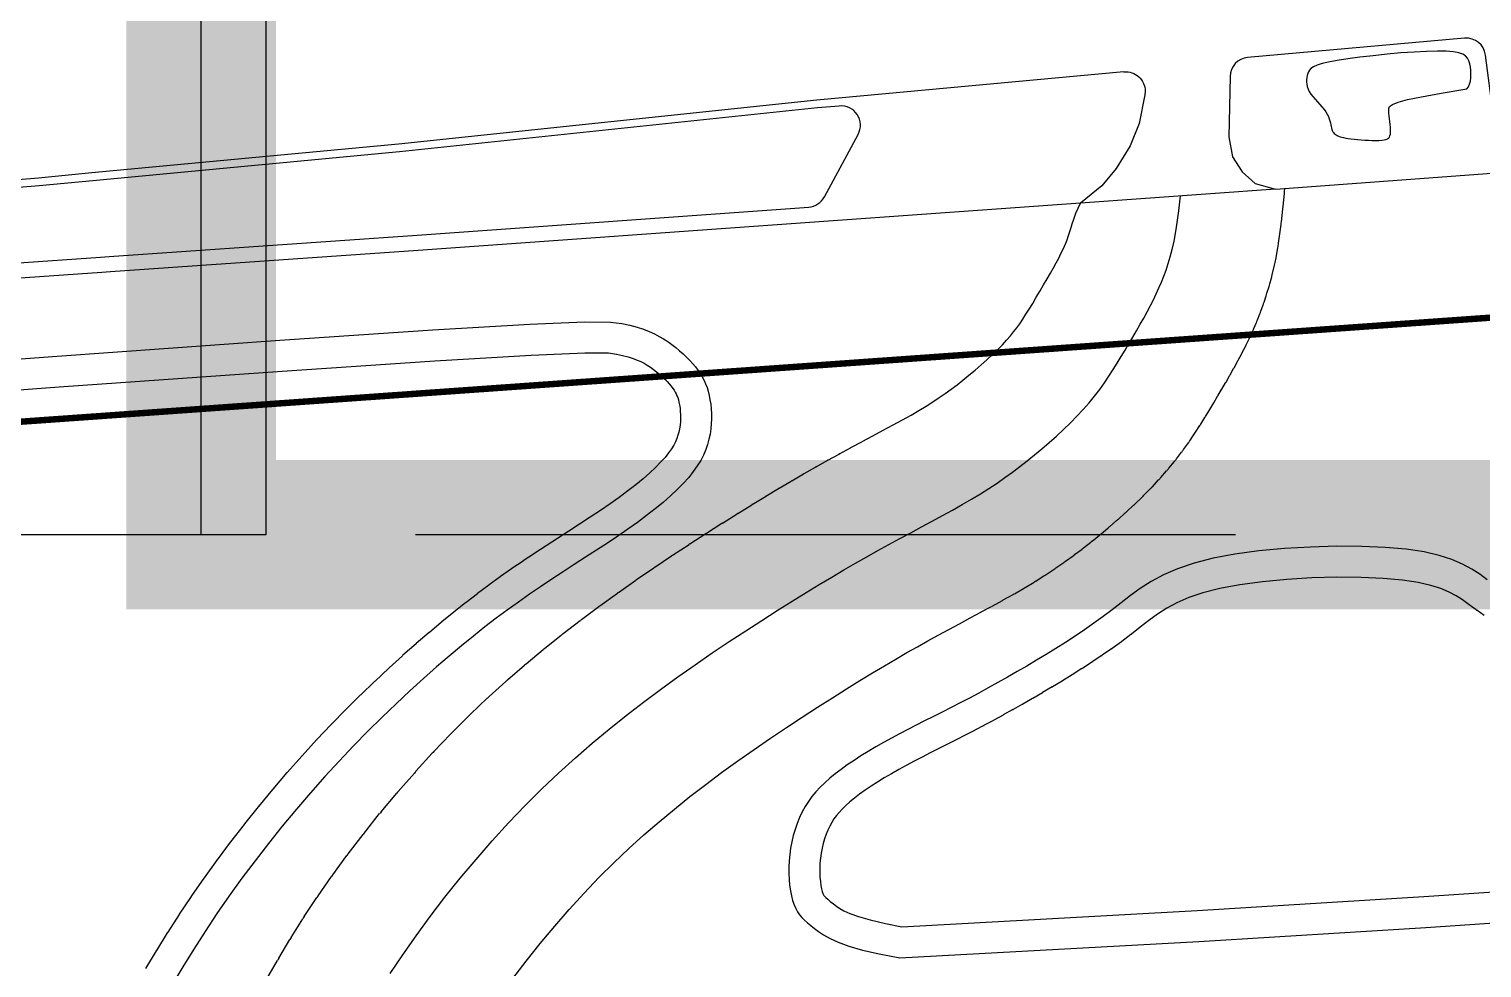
# Model space of a CAD drawing. Header units: millimetres. Extents: x -244126 to 368105, y -173968 to 259060.
# Drawn here: x -166847.4 to -166604.7, y 87503.1 to 87660 of the extents above; entities that cross this region are included whole.
import ezdxf
from ezdxf.xclip import XClip

# ---------------------------------------------------------------- set-up
doc = ezdxf.new("R2010")
doc.units = ezdxf.units.MM
doc.header["$MEASUREMENT"] = 0
doc.header["$XCLIPFRAME"] = 0
doc.linetypes.add('HIDDEN', pattern=[9.525, 6.35, -3.175])
for name, color, linetype in [('CPP-LINE1', 1, 'Continuous'), ('Top Slope', 11, 'Continuous'), ('WALL', 2, 'Continuous')]:
    doc.layers.add(name, color=color, linetype=linetype)

# ---------------------------------------------------------------- blocks, each defined once
blk = doc.blocks.new('A$C69619acb')
at = {"layer": 'Top Slope', "color": 8, "ltscale": 0.1}
for p, q in [((1999.57, 812.37), (1999.88, 812.87)), ((1999.88, 812.87), (2000.17, 813.37)), ((2000.19, 813.4), (2000.17, 813.37)), ((1998.95, 811.35), (1999.27, 811.86)), ((1999.27, 811.86), (1999.57, 812.37)), ((1998.28, 810.33), (1998.62, 810.84)), ((1998.62, 810.84), (1998.95, 811.35)), ((1997.09, 808.78), (1997.51, 809.3)), ((1997.51, 809.3), (1997.91, 809.82)), ((1997.91, 809.82), (1998.28, 810.33)), ((1996.15, 807.74), (1996.63, 808.26)), ((1996.63, 808.26), (1997.09, 808.78)), ((1995.1, 806.71), (1995.64, 807.23)), ((1995.64, 807.23), (1996.15, 807.74)), ((1994, 805.7), (1994.56, 806.2)), ((1994.56, 806.2), (1995.1, 806.71)), ((1992.87, 804.74), (1993.43, 805.22)), ((1993.43, 805.22), (1994, 805.7)), ((1991.16, 803.41), (1991.73, 803.84)), ((1991.73, 803.84), (1992.3, 804.29)), ((1992.3, 804.29), (1992.87, 804.74)), ((1989.33, 802.14), (1989.96, 802.56)), ((1989.96, 802.56), (1990.57, 802.98)), ((1990.57, 802.98), (1991.16, 803.41)), ((1987.99, 801.31), (1988.68, 801.73)), ((1988.68, 801.73), (1989.33, 802.14)), ((1985.74, 800.04), (1986.52, 800.47)), ((1986.52, 800.47), (1987.27, 800.89)), ((1987.27, 800.89), (1987.99, 801.31)), ((1983.27, 798.71), (1984.11, 799.16)), ((1984.11, 799.16), (1984.93, 799.6)), ((1984.93, 799.6), (1985.74, 800.04)), ((1981.57, 797.8), (1982.43, 798.26)), ((1982.43, 798.26), (1983.27, 798.71)), ((1979.86, 796.85), (1980.72, 797.33)), ((1980.72, 797.33), (1981.57, 797.8)), ((1977.15, 795.27), (1978.08, 795.83)), ((1978.08, 795.83), (1978.99, 796.35)), ((1978.99, 796.35), (1979.86, 796.85)), ((1975.16, 794.07), (1976.18, 794.69)), ((1976.18, 794.69), (1977.15, 795.27)), ((1974.08, 793.4), (1975.16, 794.07)), ((1971.74, 791.92), (1972.93, 792.68)), ((1972.93, 792.68), (1974.08, 793.4)), ((1970.49, 791.12), (1971.74, 791.92)), ((1967.9, 789.4), (1969.21, 790.28)), ((1969.21, 790.28), (1970.49, 791.12)), ((1966.57, 788.48), (1967.9, 789.4)), ((1965.23, 787.54), (1966.57, 788.48)), ((1963.89, 786.57), (1965.23, 787.54)), ((1962.56, 785.58), (1963.89, 786.57)), ((1959.91, 783.5), (1961.23, 784.55)), ((1961.23, 784.55), (1962.56, 785.58)), ((1958.6, 782.41), (1959.91, 783.5)), ((1957.29, 781.27), (1958.6, 782.41)), ((1955.99, 780.09), (1957.29, 781.27)), ((1954.69, 778.86), (1955.99, 780.09)), ((1953.4, 777.57), (1954.69, 778.86)), ((1952.12, 776.23), (1953.4, 777.57)), ((1950.85, 774.83), (1952.12, 776.23)), ((1949.6, 773.4), (1950.85, 774.83)), ((1948.38, 771.94), (1949.6, 773.4)), ((1947.19, 770.46), (1948.38, 771.94)), ((1946.05, 768.97), (1947.19, 770.46)), ((1944.96, 767.48), (1946.05, 768.97)), ((1943.92, 766), (1944.96, 767.48)), ((1942.95, 764.54), (1943.92, 766))]:
    blk.add_line(p, q, dxfattribs=at)
at = {"layer": 'WALL', "color": 1}
for p, q in [((2009.57, 813.9), (2009.64, 814.07)), ((1989.6, 812.52), (1989.75, 812.66)), ((2008.96, 812.67), (2009.2, 813.14)), ((2009.27, 813.28), (2009.49, 813.73)), ((1988.26, 811.32), (1988.72, 811.72)), ((1988.72, 811.72), (1989.17, 812.12)), ((1989.17, 812.12), (1989.6, 812.52)), ((2008.33, 811.5), (2008.6, 811.98)), ((2008.65, 812.08), (2008.9, 812.55)), ((1964.02, 810.8), (1963.98, 810.83)), ((1964.02, 810.8), (1964.22, 810.61)), ((1964.22, 810.61), (1964.4, 810.42)), ((1964.4, 810.42), (1964.57, 810.24)), ((1966.96, 811.05), (1967.12, 810.79)), ((1967.12, 810.79), (1967.26, 810.52)), ((1967.26, 810.52), (1967.38, 810.25)), ((1986.86, 810.18), (1987.32, 810.54)), ((1987.32, 810.54), (1987.78, 810.92)), ((1987.78, 810.92), (1988.26, 811.32)), ((2007.7, 810.38), (2007.98, 810.88)), ((2008.01, 810.94), (2008.29, 811.43)), ((1964.57, 810.24), (1964.72, 810.06)), ((1964.72, 810.06), (1964.84, 809.9)), ((1964.84, 809.9), (1964.94, 809.75)), ((1964.94, 809.75), (1965.03, 809.61)), ((1965.03, 809.61), (1965.1, 809.47)), ((1965.1, 809.47), (1965.16, 809.33)), ((1965.16, 809.33), (1965.22, 809.18)), ((1967.38, 810.25), (1967.49, 809.96)), ((1967.49, 809.96), (1967.58, 809.67)), ((1967.58, 809.67), (1967.66, 809.35)), ((1967.66, 809.35), (1967.72, 809.02)), ((1985.47, 809.18), (1985.94, 809.51)), ((1985.94, 809.51), (1986.4, 809.84)), ((1986.4, 809.84), (1986.86, 810.18)), ((2006.76, 808.79), (2007.05, 809.29)), ((2007.07, 809.31), (2007.36, 809.81)), ((2007.38, 809.84), (2007.67, 810.34)), ((1965.22, 809.18), (1965.27, 809.02)), ((1965.27, 809.02), (1965.32, 808.82)), ((1965.32, 808.82), (1965.36, 808.61)), ((1965.36, 808.61), (1965.4, 808.37)), ((1965.4, 808.37), (1965.42, 808.12)), ((1967.72, 809.02), (1967.78, 808.67)), ((1967.78, 808.67), (1967.81, 808.31)), ((1967.81, 808.31), (1967.83, 807.93)), ((1983.3, 807.83), (1983.9, 808.19)), ((1983.9, 808.19), (1984.46, 808.53)), ((1984.46, 808.53), (1984.98, 808.86)), ((1984.98, 808.86), (1985.47, 809.18)), ((2006.11, 807.72), (2006.42, 808.22)), ((2006.45, 808.27), (2006.75, 808.77)), ((1965.4, 807.05), (1965.36, 806.77)), ((1965.43, 807.32), (1965.4, 807.05)), ((1965.42, 808.12), (1965.44, 807.86)), ((1965.44, 807.59), (1965.43, 807.32)), ((1965.44, 807.86), (1965.44, 807.59)), ((1967.82, 807.16), (1967.78, 806.76)), ((1967.84, 807.55), (1967.82, 807.16)), ((1967.83, 807.93), (1967.84, 807.55)), ((1981.14, 806.65), (1981.91, 807.06)), ((1981.91, 807.06), (1982.63, 807.46)), ((1982.63, 807.46), (1983.3, 807.83)), ((2005.75, 807.13), (2006.06, 807.63)), ((1965.15, 806.01), (1965.04, 805.76)), ((1965.24, 806.26), (1965.15, 806.01)), ((1965.31, 806.51), (1965.24, 806.26)), ((1965.36, 806.77), (1965.31, 806.51)), ((1967.64, 805.96), (1967.53, 805.56)), ((1967.73, 806.36), (1967.64, 805.96)), ((1967.78, 806.76), (1967.73, 806.36)), ((1979.5, 805.77), (1980.33, 806.22)), ((1980.33, 806.22), (1981.14, 806.65)), ((2004.9, 805.84), (2005.24, 806.35)), ((2005.34, 806.5), (2005.67, 807.01)), ((1964.51, 804.89), (1964.24, 804.55)), ((1964.73, 805.2), (1964.51, 804.89)), ((1964.91, 805.49), (1964.73, 805.2)), ((1965.04, 805.76), (1964.91, 805.49)), ((1967.39, 805.15), (1967.22, 804.73)), ((1967.53, 805.56), (1967.39, 805.15)), ((1976.86, 804.34), (1977.72, 804.81)), ((1977.76, 804.83), (1978.61, 805.29)), ((1978.64, 805.31), (1979.49, 805.76)), ((2003.87, 804.44), (2004.26, 804.96)), ((2004.41, 805.15), (2004.78, 805.67)), ((1963.51, 803.77), (1963.05, 803.34)), ((1963.9, 804.17), (1963.51, 803.77)), ((1964.24, 804.55), (1963.9, 804.17)), ((1966.74, 803.89), (1966.43, 803.45)), ((1967, 804.31), (1966.74, 803.89)), ((1967.22, 804.73), (1967, 804.31)), ((1975.02, 803.3), (1975.9, 803.8)), ((1975.95, 803.83), (1976.81, 804.31)), ((2003.28, 803.72), (2003.7, 804.23)), ((1962.54, 802.89), (1961.97, 802.43)), ((1963.05, 803.34), (1962.54, 802.89)), ((1965.65, 802.53), (1965.18, 802.05)), ((1966.07, 802.99), (1965.65, 802.53)), ((1966.43, 803.45), (1966.07, 802.99)), ((1973.08, 802.16), (1974.01, 802.71)), ((1974.07, 802.74), (1974.97, 803.27)), ((2001.99, 802.28), (2002.48, 802.8)), ((2002.64, 802.98), (2003.1, 803.51)), ((1960.69, 801.45), (1959.98, 800.95)), ((1961.35, 801.95), (1960.69, 801.45)), ((1961.97, 802.43), (1961.35, 801.95)), ((1964.66, 801.56), (1964.09, 801.06)), ((1965.18, 802.05), (1964.66, 801.56)), ((1970.99, 800.9), (1972.01, 801.52)), ((1972.06, 801.55), (1973.03, 802.13)), ((2000.67, 800.96), (2001.2, 801.47)), ((2001.33, 801.61), (2001.84, 802.13)), ((1959.23, 800.43), (1958.44, 799.91)), ((1959.98, 800.95), (1959.23, 800.43)), ((1963.47, 800.55), (1962.81, 800.04)), ((1964.09, 801.06), (1963.47, 800.55)), ((1969.87, 800.2), (1970.95, 800.87)), ((2000, 800.34), (2000.54, 800.84)), ((1957.62, 799.37), (1956.78, 798.82)), ((1958.44, 799.91), (1957.62, 799.37)), ((1962.1, 799.51), (1961.36, 798.98)), ((1962.81, 800.04), (1962.1, 799.51)), ((1967.45, 798.67), (1968.64, 799.44)), ((1968.69, 799.46), (1969.83, 800.18)), ((1998.66, 799.16), (1999.22, 799.65)), ((1999.33, 799.74), (1999.88, 800.24)), ((1955.91, 798.26), (1955.03, 797.7)), ((1956.78, 798.82), (1955.91, 798.26)), ((1960.58, 798.45), (1959.77, 797.9)), ((1961.36, 798.98), (1960.58, 798.45)), ((1966.15, 797.84), (1967.4, 798.64)), ((1997.33, 798.07), (1997.9, 798.53)), ((1997.99, 798.6), (1998.56, 799.08)), ((1954.13, 797.11), (1953.26, 796.53)), ((1955.02, 797.69), (1954.15, 797.12)), ((1958.93, 797.36), (1958.08, 796.81)), ((1959.77, 797.9), (1958.93, 797.36)), ((1963.44, 796.04), (1964.75, 796.92)), ((1964.82, 796.96), (1966.1, 797.8)), ((1995.26, 796.5), (1995.85, 796.93)), ((1995.97, 797.02), (1996.55, 797.45)), ((1996.66, 797.54), (1997.23, 797.99)), ((2008.38, 797.05), (2006.69, 796.73)), ((2010.24, 797.3), (2008.38, 797.05)), ((2012.22, 797.48), (2010.24, 797.3)), ((2014.25, 797.6), (2012.22, 797.48)), ((2016.27, 797.66), (2014.25, 797.6)), ((2018.21, 797.65), (2016.27, 797.66)), ((2020.03, 797.57), (2018.21, 797.65)), ((2021.66, 797.43), (2020.03, 797.57)), ((2023.04, 797.22), (2021.66, 797.43)), ((2024.21, 796.95), (2023.04, 797.22)), ((2025.19, 796.63), (2024.21, 796.95)), ((1952.35, 795.91), (1951.5, 795.31)), ((1953.24, 796.51), (1952.38, 795.93)), ((1957.21, 796.25), (1956.34, 795.68)), ((1958.08, 796.81), (1957.21, 796.25)), ((1962.04, 795.08), (1963.37, 795.99)), ((1993.76, 795.48), (1994.38, 795.89)), ((1994.52, 795.99), (1995.13, 796.41)), ((2003.95, 795.92), (2002.85, 795.44)), ((2005.22, 796.35), (2003.95, 795.92)), ((2006.69, 796.73), (2005.22, 796.35)), ((2026.02, 796.28), (2025.19, 796.63)), ((2026.74, 795.89), (2026.02, 796.28)), ((2027.36, 795.49), (2026.74, 795.89)), ((1950.59, 794.65), (1949.72, 794)), ((1951.47, 795.29), (1950.62, 794.67)), ((1955.46, 795.11), (1954.59, 794.53)), ((1956.34, 795.68), (1955.46, 795.11)), ((1960.63, 794.08), (1961.97, 795.03)), ((1992.14, 794.47), (1992.83, 794.89)), ((1992.97, 794.97), (1993.62, 795.39)), ((2001.9, 794.93), (2001.06, 794.39)), ((2002.85, 795.44), (2001.9, 794.93)), ((2008.76, 794.68), (2007.21, 794.39)), ((2010.52, 794.91), (2008.76, 794.68)), ((2012.4, 795.09), (2010.52, 794.91)), ((2014.35, 795.21), (2012.4, 795.09)), ((2016.29, 795.26), (2014.35, 795.21)), ((2018.16, 795.25), (2016.29, 795.26)), ((2019.87, 795.17), (2018.16, 795.25)), ((2021.37, 795.04), (2019.87, 795.17)), ((2022.59, 794.86), (2021.37, 795.04)), ((2023.57, 794.63), (2022.59, 794.86)), ((2027.94, 795.07), (2027.36, 795.49)), ((1949.7, 793.98), (1948.82, 793.31)), ((1953.73, 793.94), (1952.88, 793.34)), ((1954.59, 794.53), (1953.73, 793.94)), ((1959.2, 793.05), (1960.55, 794.02)), ((1990.44, 793.5), (1991.2, 793.92)), ((1991.3, 793.98), (1992.02, 794.4)), ((2000.29, 793.84), (1999.58, 793.29)), ((2001.06, 794.39), (2000.29, 793.84)), ((2004.82, 793.68), (2003.9, 793.28)), ((2005.91, 794.05), (2004.82, 793.68)), ((2007.21, 794.39), (2005.91, 794.05)), ((2024.35, 794.38), (2023.57, 794.63)), ((2024.98, 794.11), (2024.35, 794.38)), ((2025.52, 793.82), (2024.98, 794.11)), ((2026.02, 793.5), (2025.52, 793.82)), ((1947.87, 792.56), (1946.95, 791.81)), ((1948.79, 793.29), (1947.9, 792.58)), ((1952.02, 792.72), (1951.16, 792.08)), ((1952.88, 793.34), (1952.02, 792.72)), ((1957.78, 791.99), (1959.11, 792.99)), ((1987.89, 792.11), (1988.71, 792.55)), ((1988.74, 792.57), (1989.54, 793)), ((1989.59, 793.03), (1990.37, 793.46)), ((1998.88, 792.74), (1998.18, 792.21)), ((1999.58, 793.29), (1998.88, 792.74)), ((2002.4, 792.4), (2001.73, 791.92)), ((2003.11, 792.86), (2002.4, 792.4)), ((2003.9, 793.28), (2003.11, 792.86)), ((2026.53, 793.13), (2026.02, 793.5)), ((2027.08, 792.73), (2026.53, 793.13)), ((2027.69, 792.29), (2027.12, 792.7)), ((1946.93, 791.79), (1945.98, 790.99)), ((1950.28, 791.41), (1949.39, 790.7)), ((1951.16, 792.08), (1950.28, 791.41)), ((1956.35, 790.89), (1957.67, 791.91)), ((1986.22, 791.22), (1987.05, 791.66)), ((1987.05, 791.66), (1987.88, 792.11)), ((1997.46, 791.69), (1996.74, 791.18)), ((1998.18, 792.21), (1997.46, 791.69)), ((2001.06, 791.4), (2000.37, 790.85)), ((2001.73, 791.92), (2001.06, 791.4)), ((1945.96, 790.97), (1944.97, 790.12)), ((1949.39, 790.7), (1948.47, 789.95)), ((1954.91, 789.75), (1956.23, 790.8)), ((1983.8, 789.88), (1984.61, 790.34)), ((1984.61, 790.34), (1985.41, 790.78)), ((1985.41, 790.78), (1986.22, 791.22)), ((1995.26, 790.21), (1994.51, 789.74)), ((1996, 790.69), (1995.26, 790.21)), ((1996.74, 791.18), (1996, 790.69)), ((1999.59, 790.26), (1998.87, 789.74)), ((2000.33, 790.83), (1999.63, 790.29)), ((1943.91, 789.18), (1942.86, 788.24)), ((1944.95, 790.1), (1943.93, 789.21)), ((1947.52, 789.15), (1946.54, 788.31)), ((1948.47, 789.95), (1947.52, 789.15)), ((1953.48, 788.56), (1954.79, 789.65)), ((1982.13, 788.92), (1982.98, 789.42)), ((1982.98, 789.42), (1983.8, 789.88)), ((1993.77, 789.28), (1993.01, 788.83)), ((1994.51, 789.74), (1993.77, 789.28)), ((1998.07, 789.19), (1997.34, 788.7)), ((1998.83, 789.72), (1998.11, 789.21)), ((1942.84, 788.21), (1941.77, 787.22)), ((1946.54, 788.31), (1945.52, 787.41)), ((1952.04, 787.31), (1953.35, 788.45)), ((1980.32, 787.85), (1981.25, 788.4)), ((1981.25, 788.4), (1982.13, 788.92)), ((1991.51, 787.95), (1990.76, 787.52)), ((1992.26, 788.38), (1991.51, 787.95)), ((1993.01, 788.83), (1992.26, 788.38)), ((1996.54, 788.18), (1995.79, 787.71)), ((1997.31, 788.68), (1996.57, 788.2)), ((1941.74, 787.19), (1940.66, 786.15)), ((1945.52, 787.41), (1944.47, 786.46)), ((1950.61, 786.01), (1951.91, 787.19)), ((1978.3, 786.61), (1979.34, 787.25)), ((1979.34, 787.25), (1980.32, 787.85)), ((1990.02, 787.1), (1989.28, 786.69)), ((1990.76, 787.52), (1990.02, 787.1)), ((1994.24, 786.76), (1993.49, 786.32)), ((1995, 787.22), (1994.25, 786.77)), ((1995.77, 787.69), (1995.02, 787.23)), ((1940.63, 786.13), (1939.53, 785.04)), ((1944.47, 786.46), (1943.41, 785.46)), ((1949.18, 784.66), (1950.47, 785.89)), ((1976.05, 785.19), (1977.2, 785.92)), ((1977.2, 785.92), (1978.3, 786.61)), ((1987.82, 785.9), (1987.11, 785.53)), ((1988.55, 786.29), (1987.82, 785.9)), ((1989.28, 786.69), (1988.55, 786.29)), ((1992.71, 785.86), (1991.96, 785.43)), ((1993.47, 786.31), (1992.72, 785.87)), ((1939.51, 785.01), (1938.4, 783.88)), ((1943.41, 785.46), (1942.32, 784.42)), ((1947.75, 783.23), (1949.04, 784.52)), ((1974.86, 784.42), (1976.05, 785.19)), ((1985.71, 784.81), (1985.03, 784.46)), ((1986.4, 785.16), (1985.71, 784.81)), ((1987.11, 785.53), (1986.4, 785.16)), ((1990.43, 784.58), (1989.7, 784.18)), ((1991.18, 785), (1990.44, 784.59)), ((1991.94, 785.43), (1991.2, 785.01)), ((1938.37, 783.85), (1937.26, 782.68)), ((1942.32, 784.42), (1941.22, 783.33)), ((1972.4, 782.78), (1973.64, 783.61)), ((1973.64, 783.61), (1974.86, 784.42)), ((1983.04, 783.46), (1982.41, 783.12)), ((1983.69, 783.79), (1983.04, 783.46)), ((1984.35, 784.13), (1983.69, 783.79)), ((1985.03, 784.46), (1984.35, 784.13)), ((1988.21, 783.39), (1987.5, 783.03)), ((1988.94, 783.78), (1988.23, 783.4)), ((1989.68, 784.17), (1988.96, 783.79)), ((1937.23, 782.65), (1936.12, 781.43)), ((1941.22, 783.33), (1940.11, 782.2)), ((1946.33, 781.75), (1947.62, 783.1)), ((1971.14, 781.91), (1972.4, 782.78)), ((1981.16, 782.45), (1980.56, 782.11)), ((1981.78, 782.79), (1981.16, 782.45)), ((1982.41, 783.12), (1981.78, 782.79)), ((1986.11, 782.32), (1985.44, 781.98)), ((1986.79, 782.67), (1986.11, 782.32)), ((1987.49, 783.02), (1986.8, 782.67)), ((1936.09, 781.4), (1934.98, 780.15)), ((1940.11, 782.2), (1939, 781.02)), ((1944.94, 780.22), (1946.21, 781.62)), ((1969.88, 781.03), (1971.14, 781.91)), ((1979.42, 781.41), (1978.88, 781.06)), ((1979.98, 781.76), (1979.42, 781.41)), ((1980.56, 782.11), (1979.98, 781.76)), ((1984.15, 781.33), (1983.53, 781)), ((1984.78, 781.65), (1984.15, 781.33)), ((1985.44, 781.98), (1984.78, 781.65)), ((1934.95, 780.12), (1933.86, 778.84)), ((1939, 781.02), (1937.89, 779.81)), ((1943.57, 778.66), (1944.82, 780.09)), ((1967.39, 779.2), (1968.62, 780.12)), ((1968.62, 780.12), (1969.88, 781.03)), ((1977.42, 780.02), (1977, 779.68)), ((1977.88, 780.37), (1977.42, 780.02)), ((1978.36, 780.72), (1977.88, 780.37)), ((1978.88, 781.06), (1978.36, 780.72)), ((1981.77, 780.03), (1981.22, 779.71)), ((1982.34, 780.36), (1981.77, 780.03)), ((1982.93, 780.68), (1982.34, 780.36)), ((1983.53, 781), (1982.93, 780.68)), ((1937.89, 779.81), (1936.78, 778.56)), ((1966.17, 778.26), (1967.39, 779.2)), ((1976.25, 778.98), (1975.92, 778.62)), ((1976.61, 779.33), (1976.25, 778.98)), ((1977, 779.68), (1976.61, 779.33)), ((1980.2, 779.06), (1979.74, 778.75)), ((1980.7, 779.38), (1980.2, 779.06)), ((1981.22, 779.71), (1980.7, 779.38)), ((1933.83, 778.81), (1932.75, 777.5)), ((1936.78, 778.56), (1935.68, 777.28)), ((1942.24, 777.07), (1943.46, 778.53)), ((1964.97, 777.3), (1966.17, 778.26)), ((1975.34, 777.88), (1975.09, 777.49)), ((1975.62, 778.26), (1975.34, 777.88)), ((1975.92, 778.62), (1975.62, 778.26)), ((1978.55, 777.85), (1978.24, 777.57)), ((1978.91, 778.14), (1978.55, 777.85)), ((1979.3, 778.44), (1978.91, 778.14)), ((1979.74, 778.75), (1979.3, 778.44)), ((1932.72, 777.47), (1931.65, 776.14)), ((1935.68, 777.28), (1934.59, 775.97)), ((1940.95, 775.46), (1942.13, 776.94)), ((1963.78, 776.31), (1964.97, 777.3)), ((1974.66, 776.64), (1974.47, 776.19)), ((1974.86, 777.07), (1974.66, 776.64)), ((1975.09, 777.49), (1974.86, 777.07)), ((1977.51, 776.79), (1977.32, 776.53)), ((1977.73, 777.04), (1977.51, 776.79)), ((1977.97, 777.3), (1977.73, 777.04)), ((1978.24, 777.57), (1977.97, 777.3)), ((1931.63, 776.11), (1930.58, 774.76)), ((1934.59, 775.97), (1933.53, 774.64)), ((1962.6, 775.29), (1963.78, 776.31)), ((1974.31, 775.72), (1974.17, 775.24)), ((1974.47, 776.19), (1974.31, 775.72)), ((1976.85, 775.67), (1976.72, 775.34)), ((1977, 775.98), (1976.85, 775.67)), ((1977.15, 776.26), (1977, 775.98)), ((1977.32, 776.53), (1977.15, 776.26)), ((1930.56, 774.73), (1929.54, 773.37)), ((1933.53, 774.64), (1932.48, 773.29)), ((1939.7, 773.83), (1940.84, 775.32)), ((1961.43, 774.23), (1962.6, 775.29)), ((1974.06, 774.75), (1973.97, 774.26)), ((1974.17, 775.24), (1974.06, 774.75)), ((1976.5, 774.63), (1976.41, 774.26)), ((1976.6, 775), (1976.5, 774.63)), ((1976.72, 775.34), (1976.6, 775)), ((1929.52, 773.34), (1928.53, 771.97)), ((1932.48, 773.29), (1931.46, 771.93)), ((1938.51, 772.21), (1939.6, 773.7)), ((1960.28, 773.13), (1961.43, 774.23)), ((1973.85, 773.28), (1973.83, 772.79)), ((1973.9, 773.77), (1973.85, 773.28)), ((1973.97, 774.26), (1973.9, 773.77)), ((1976.28, 773.49), (1976.24, 773.11)), ((1976.33, 773.87), (1976.28, 773.49)), ((1976.41, 774.26), (1976.33, 773.87)), ((1959.12, 771.98), (1960.28, 773.13)), ((1973.83, 772.79), (1973.83, 772.31)), ((1973.83, 772.31), (1973.85, 771.84)), ((1976.24, 773.11), (1976.23, 772.73)), ((1976.23, 772.73), (1976.23, 772.36)), ((1976.23, 772.36), (1976.24, 772.01)), ((1928.5, 771.93), (1927.55, 770.56)), ((1931.46, 771.93), (1930.48, 770.56)), ((1937.37, 770.58), (1938.4, 772.06)), ((1957.97, 770.77), (1959.12, 771.98)), ((1973.85, 771.84), (1973.89, 771.4)), ((1973.89, 771.4), (1973.95, 770.97)), ((1976.24, 772.01), (1976.27, 771.68)), ((1976.27, 771.68), (1976.32, 771.38)), ((1976.32, 771.38), (1976.37, 771.11)), ((1976.37, 771.11), (1976.42, 770.9)), ((2023.03, 770.51), (2035.84, 771.4)), ((1927.53, 770.53), (1926.61, 769.16)), ((1930.48, 770.56), (1929.52, 769.19)), ((1936.29, 768.97), (1937.26, 770.43)), ((1956.82, 769.51), (1957.97, 770.77)), ((1973.95, 770.97), (1974.03, 770.58)), ((1974.03, 770.58), (1974.12, 770.21)), ((1974.12, 770.21), (1974.23, 769.88)), ((1974.23, 769.88), (1974.36, 769.59)), ((1976.42, 770.9), (1976.47, 770.75)), ((1976.47, 770.75), (1976.51, 770.66)), ((1976.51, 770.66), (1976.54, 770.61)), ((1976.54, 770.61), (1976.57, 770.57)), ((1976.57, 770.57), (1976.61, 770.51)), ((1976.61, 770.51), (1976.7, 770.43)), ((1976.7, 770.43), (1976.84, 770.31)), ((1976.84, 770.31), (1977.04, 770.14)), ((1977.04, 770.14), (1977.28, 769.95)), ((1977.28, 769.95), (1977.53, 769.76)), ((2005.45, 769.44), (2023.03, 770.51)), ((1926.59, 769.12), (1925.71, 767.75)), ((1929.52, 769.19), (1928.61, 767.82)), ((1935.27, 767.35), (1936.18, 768.8)), ((1955.69, 768.21), (1956.82, 769.51)), ((1974.36, 769.59), (1974.5, 769.34)), ((1974.5, 769.34), (1974.66, 769.11)), ((1974.66, 769.11), (1974.84, 768.89)), ((1974.84, 768.89), (1975.05, 768.69)), ((1977.53, 769.76), (1977.78, 769.59)), ((1977.78, 769.59), (1978.1, 769.41)), ((1978.1, 769.41), (1978.56, 769.2)), ((1978.56, 769.2), (1979.23, 768.96)), ((1979.23, 768.96), (1980.14, 768.7)), ((1982.59, 768.18), (2005.45, 769.44)), ((2023.19, 768.11), (2036.03, 769.01)), ((1925.68, 767.71), (1924.84, 766.34)), ((1928.61, 767.82), (1927.73, 766.45)), ((1954.57, 766.87), (1955.69, 768.21)), ((1975.05, 768.69), (1975.28, 768.48)), ((1975.28, 768.48), (1975.53, 768.27)), ((1975.53, 768.27), (1975.81, 768.05)), ((1975.81, 768.05), (1976.14, 767.8)), ((1976.14, 767.8), (1976.52, 767.54)), ((1980.14, 768.7), (1981.33, 768.42)), ((1981.33, 768.42), (1982.59, 768.18)), ((2005.58, 767.04), (2023.19, 768.11)), ((1934.31, 765.74), (1935.16, 767.18)), ((1953.49, 765.52), (1954.57, 766.87)), ((1976.52, 767.54), (1977.02, 767.26)), ((1977.02, 767.26), (1977.66, 766.97)), ((1977.66, 766.97), (1978.49, 766.68)), ((1978.49, 766.68), (1979.53, 766.37)), ((1982.43, 765.77), (2005.58, 767.04)), ((1924.81, 766.3), (1924, 764.93)), ((1927.73, 766.45), (1926.88, 765.08)), ((1933.4, 764.13), (1934.21, 765.56)), ((1952.45, 764.17), (1953.49, 765.52)), ((1979.53, 766.37), (1980.83, 766.07)), ((1980.83, 766.07), (1982.43, 765.77)), ((1926.88, 765.08), (1926.06, 763.71))]:
    blk.add_line(p, q, dxfattribs=at)
for centre, radius, start, end in [((2002.29, 817.23), 8, 334.114, 335.4585), ((2001.84, 816.31), 8, 332.0132, 332.9665), ((2002.07, 816.77), 8, 332.9665, 334.114), ((2001.58, 815.83), 8, 331.2295, 332.0132), ((2001.04, 814.87), 8, 330.098, 330.5961), ((2001.32, 815.35), 8, 330.5961, 331.2295), ((2000.17, 813.37), 8, 329.3151, 329.4645), ((2000.47, 813.87), 8, 329.4645, 329.7236), ((2000.76, 814.37), 8, 329.7236, 330.098), ((1999.57, 812.37), 8, 328.8234, 329.1986), ((1999.88, 812.87), 8, 329.1986, 329.3151), ((1998.95, 811.35), 8, 327.1271, 328.1269), ((1999.27, 811.86), 8, 328.1269, 328.8234), ((1998.62, 810.84), 8, 325.8489, 327.1271), ((1981.57, 797.8), 8, 118.455, 118.8333), ((1982.43, 798.26), 8, 118.2078, 118.455), ((1983.27, 798.71), 8, 118.1119, 118.2078), ((1997.91, 809.82), 8, 322.5866, 324.3234), ((1998.28, 810.33), 8, 324.3234, 325.8489), ((1979.86, 796.85), 8, 119.2594, 119.701), ((1980.72, 797.33), 8, 118.8333, 119.2594), ((1997.09, 808.78), 8, 318.7069, 320.6782), ((1997.51, 809.3), 8, 320.6782, 322.5866), ((1978.08, 795.83), 8, 120.1447, 120.5786), ((1978.99, 796.35), 8, 119.701, 120.1447), ((1996.63, 808.26), 8, 316.9422, 318.7069), ((1976.18, 794.69), 8, 120.9925, 121.3791), ((1977.15, 795.27), 8, 120.5786, 120.9925), ((1995.64, 807.23), 8, 314.0464, 315.4029), ((1996.15, 807.74), 8, 315.4029, 316.9422), ((1975.16, 794.07), 8, 121.3791, 121.7335), ((1994.56, 806.2), 8, 311.7543, 312.8391), ((1995.1, 806.71), 8, 312.8391, 314.0464), ((1972.93, 792.68), 8, 122.0678, 122.4397), ((1974.08, 793.4), 8, 121.7335, 122.0678), ((1993.43, 805.22), 8, 309.868, 310.77), ((1994, 805.7), 8, 310.77, 311.7543), ((1957.21, 796.25), 2.4, 122.7888, 122.8881), ((1971.74, 791.92), 8, 122.4397, 122.8634), ((1992.3, 804.29), 8, 308.0548, 309.0031), ((1992.87, 804.74), 8, 309.0031, 309.868), ((1955.46, 795.11), 2.4, 123.1793, 123.6642), ((1956.34, 795.68), 2.4, 122.8881, 123.1793), ((1969.21, 790.28), 8, 123.3403, 123.8734), ((1970.49, 791.12), 8, 122.8634, 123.3403), ((1991.16, 803.41), 8, 305.8954, 307.011), ((1991.73, 803.84), 8, 307.011, 308.0548), ((1953.73, 793.94), 2.4, 124.3276, 125.0811), ((1954.59, 794.53), 2.4, 123.6642, 124.3276), ((1967.9, 789.4), 8, 123.8734, 124.4674), ((1989.96, 802.56), 8, 303.558, 304.735), ((1990.57, 802.98), 8, 304.735, 305.8954), ((1952.02, 792.72), 2.4, 125.8857, 126.7212), ((1952.88, 793.34), 2.4, 125.0811, 125.8857), ((1966.57, 788.48), 8, 124.4674, 125.1282), ((1988.68, 801.73), 8, 301.2592, 302.3914), ((1989.33, 802.14), 8, 302.3914, 303.558), ((1951.16, 792.08), 2.4, 126.7212, 127.5668), ((1965.23, 787.54), 8, 125.1282, 125.8639), ((1987.27, 800.89), 8, 299.3945, 300.216), ((1987.99, 801.31), 8, 300.216, 301.2592), ((1949.39, 790.7), 2.4, 128.4032, 129.2135), ((1950.28, 791.41), 2.4, 127.5668, 128.4032), ((1963.89, 786.57), 8, 125.8639, 126.6871), ((1984.93, 799.6), 8, 298.1717, 298.3954), ((1985.74, 800.04), 8, 298.3954, 298.7966), ((1986.52, 800.47), 8, 298.7966, 299.3945), ((2028.51, 794.66), 2.4, 233.5529, 234.5818), ((1948.47, 789.95), 2.4, 129.2135, 129.9841), ((1962.56, 785.58), 8, 126.6871, 127.614), ((1984.11, 799.16), 8, 298.1119, 298.1717), ((1947.52, 789.15), 2.4, 129.9841, 130.717), ((1961.23, 784.55), 8, 127.614, 128.6412), ((1998.18, 792.21), 2.4, 305.9283, 307.1526), ((1998.88, 792.74), 2.4, 307.1526, 308.1859), ((1945.52, 787.41), 2.4, 131.4573, 132.221), ((1946.54, 788.31), 2.4, 130.717, 131.4573), ((1959.91, 783.5), 8, 128.6412, 129.76), ((1996.74, 791.18), 2.4, 303.838, 304.824), ((1997.46, 791.69), 2.4, 304.824, 305.9283), ((1944.47, 786.46), 2.4, 132.221, 133.0121), ((1958.6, 782.41), 8, 129.76, 130.9605), ((1995.26, 790.21), 2.4, 302.2149, 302.9687), ((1996, 790.69), 2.4, 302.9687, 303.838), ((1943.41, 785.46), 2.4, 133.0121, 133.8346), ((1957.29, 781.27), 8, 130.9605, 132.2321), ((1993.01, 788.83), 2.4, 300.6183, 301.0492), ((1993.77, 789.28), 2.4, 301.0492, 301.5753), ((1994.51, 789.74), 2.4, 301.5753, 302.2149), ((1942.32, 784.42), 2.4, 133.8346, 134.6924), ((1955.99, 780.09), 8, 132.2321, 133.5635), ((1991.51, 787.95), 2.4, 299.8017, 300.2092), ((1992.26, 788.38), 2.4, 300.2092, 300.6183), ((1941.22, 783.33), 2.4, 134.6924, 135.5894), ((1954.69, 778.86), 8, 133.5635, 134.9432), ((1989.28, 786.69), 2.4, 298.5681, 298.9834), ((1990.02, 787.1), 2.4, 298.9834, 299.3939), ((1990.76, 787.52), 2.4, 299.3939, 299.8017), ((1940.11, 782.2), 2.4, 135.5894, 136.5298), ((1987.11, 785.53), 2.4, 297.2906, 297.7129), ((1987.82, 785.9), 2.4, 297.7129, 298.1455), ((1988.55, 786.29), 2.4, 298.1455, 298.5681), ((1939, 781.02), 2.4, 136.5298, 137.5033), ((1953.4, 777.57), 8, 134.9432, 136.3367), ((1985.71, 784.81), 2.4, 296.789, 296.9724), ((1986.4, 785.16), 2.4, 296.9724, 297.2906), ((1937.89, 779.81), 2.4, 137.5033, 138.4605), ((1952.12, 776.23), 8, 136.3367, 137.6588), ((1936.78, 778.56), 2.4, 138.4605, 139.3987), ((1950.85, 774.83), 8, 137.6588, 138.9134), ((1935.68, 777.28), 2.4, 139.3987, 140.3286), ((1949.6, 773.4), 8, 138.9134, 140.126), ((1934.59, 775.97), 2.4, 140.3286, 141.2606), ((1948.38, 771.94), 8, 140.126, 141.3201), ((1933.53, 774.64), 2.4, 141.2606, 142.2049), ((1932.48, 773.29), 2.4, 142.2049, 143.172), ((1947.19, 770.46), 8, 141.3201, 142.5184), ((1931.46, 771.93), 2.4, 143.172, 144.1726), ((1946.05, 768.97), 8, 142.5184, 143.7448), ((1944.96, 767.48), 8, 143.7448, 145.0253), ((1930.48, 770.56), 2.4, 144.1726, 145.2077), ((1929.52, 769.19), 2.4, 145.2077, 146.241), ((1943.92, 766), 8, 145.0253, 146.3837), ((1928.61, 767.82), 2.4, 146.241, 147.2615), ((1942.95, 764.54), 8, 146.3837, 147.8073), ((1927.73, 766.45), 2.4, 147.2615, 148.2686), ((1942.04, 763.09), 8, 147.8073, 149.2734), ((1926.88, 765.08), 2.4, 148.2686, 149.2615), ((1941.19, 761.66), 8, 149.2734, 150.7599)]:
    blk.add_arc(centre, radius, start, end, dxfattribs=at)
blk = doc.blocks.new('G$CE2FEF259')
at = {"layer": 'CPP-LINE1', "color": 8, "linetype": 'HIDDEN', "ltscale": 10, "elevation": -2.5}
for points in [[(1757.92, 942.06), (1933.3, 942.06), (1933.3, 798.56), (1757.92, 798.56)], [(1928.3, 942.06), (2103.67, 942.06), (2103.67, 798.56), (1928.3, 798.56)]]:
    blk.add_lwpolyline(points, close=True, dxfattribs=at)
at = {"layer": 'Defpoints', "color": 8, "const_width": 0.5}
blk.add_lwpolyline([(859.98, 893.97), (1207.09, 811.27), (1252.47, 807.84), (1658.62, 820.44), (1843.24, 802.28), (2181.15, 826.21), (2259.46, 835.5), (2406.89, 847.94), (2438.44, 829.31), (2456.95, 798.94), (2495.37, 647.09), (2549.15, 662.85)], dxfattribs=at)
at = {"layer": 'Top Slope', "color": 8, "ltscale": 0.1}
blk.add_line((2011.53, 825.33), (1996.43, 824.26), dxfattribs=at)
for points in [[(1919.9, 825.99), (1915.74, 825.6), (1896.15, 823.99), (1875.12, 823.35), (1855.72, 823.67), (1834.88, 824.87), (1813.5, 826.39), (1776.92, 828.94), (1738.75, 831.73), (1718.44, 833.17), (1687.03, 835.52), (1669.02, 836.53), (1658.21, 837.04)], [(1977.74, 831.78), (1976.05, 831.63), (1943.66, 828.23), (1919.9, 825.99)], [(2000.19, 813.4), (2000.47, 813.87), (2000.76, 814.37), (2001.04, 814.87), (2001.32, 815.35), (2001.58, 815.83), (2001.84, 816.31), (2002.07, 816.77), (2002.29, 817.23), (2002.5, 817.68), (2002.69, 818.13), (2002.87, 818.6), (2003.05, 819.07), (2003.21, 819.57), (2003.37, 820.1), (2003.52, 820.66), (2003.67, 821.3), (2003.84, 822.22), (2004.03, 823.66), (2004.16, 824.81)]]:
    blk.add_lwpolyline(points, dxfattribs=at)
blk.add_lwpolyline([(2020.3, 831.59), (2020.37, 831.75), (2020.6, 831.91), (2021.04, 832.08), (2021.76, 832.28), (2022.85, 832.5), (2024.36, 832.78), (2026.36, 833.11), (2026.48, 833.27), (2026.57, 833.47), (2026.63, 833.71), (2026.66, 833.97), (2026.67, 834.25), (2026.66, 834.53), (2026.63, 834.81), (2026.58, 835.06), (2026.51, 835.29), (2026.41, 835.49), (2026.26, 835.66), (2026.04, 835.8), (2025.73, 835.9), (2025.31, 835.98), (2024.76, 836.02), (2024.08, 836.03), (2023.24, 836.01), (2022.28, 835.96), (2021.24, 835.89), (2020.17, 835.79), (2019.1, 835.68), (2018.07, 835.57), (2017.13, 835.44), (2016.31, 835.31), (2015.65, 835.19), (2015.14, 835.07), (2014.75, 834.95), (2014.47, 834.82), (2014.28, 834.7), (2014.16, 834.57), (2014.08, 834.43), (2014.03, 834.29), (2013.98, 834.14), (2013.95, 833.98), (2013.93, 833.82), (2013.93, 833.64), (2013.95, 833.47), (2013.99, 833.28), (2014.05, 833.09), (2014.15, 832.9), (2014.28, 832.7), (2014.43, 832.51), (2014.6, 832.31), (2014.78, 832.11), (2014.96, 831.91), (2015.13, 831.71), (2015.29, 831.52), (2015.43, 831.33), (2015.54, 831.14), (2015.63, 830.96), (2015.7, 830.79), (2015.75, 830.63), (2015.78, 830.47), (2015.81, 830.33), (2015.84, 830.2), (2015.86, 830.08), (2015.89, 829.97), (2015.93, 829.88), (2015.97, 829.79), (2016.02, 829.72), (2016.08, 829.65), (2016.15, 829.59), (2016.22, 829.54), (2016.31, 829.49), (2016.42, 829.45), (2016.53, 829.4), (2016.66, 829.37), (2016.81, 829.33), (2016.98, 829.3), (2017.17, 829.27), (2017.38, 829.24), (2017.62, 829.21), (2017.88, 829.19), (2018.16, 829.16), (2018.44, 829.14), (2018.73, 829.13), (2019.02, 829.12), (2019.29, 829.11), (2019.54, 829.12), (2019.76, 829.13), (2019.94, 829.15), (2020.09, 829.18), (2020.21, 829.23), (2020.29, 829.29), (2020.36, 829.37), (2020.4, 829.47), (2020.43, 829.6), (2020.44, 829.75), (2020.44, 829.93), (2020.43, 830.13), (2020.41, 830.34), (2020.39, 830.57), (2020.36, 830.79), (2020.34, 831.02), (2020.31, 831.23), (2020.3, 831.42)], close=True, dxfattribs=at)
for points in [[(1920.5, 820.07), (1921.18, 820.12), (1945.03, 821.77), (1975.38, 823.95, 0.256531), (1976.59, 824.74), (1979.2, 829.58, 0.598693), (1977.74, 831.78)], [(1846.48, 802.51), (1845.52, 813.33, -0.419862), (1846.91, 814.95), (1920.5, 820.07)]]:
    blk.add_lwpolyline(points, format="xyb", dxfattribs=at)
at = {"layer": 'WALL', "color": 8}
for points in [[(1919.84, 826.59), (1915.69, 826.2), (1896.11, 824.59), (1875.11, 823.95), (1855.74, 824.27), (1834.92, 825.47), (1813.55, 826.99), (1776.96, 829.54), (1738.79, 832.33), (1718.49, 833.77), (1687.07, 836.11), (1669.05, 837.13), (1658.24, 837.64)], [(1999.79, 834.43), (1975.99, 832.23), (1943.6, 828.83), (1919.84, 826.59)], [(1996.43, 824.26), (1976.18, 822.81), (1945.11, 820.58), (1921.27, 818.92), (1920.62, 818.87)], [(1989.75, 812.66), (1990.01, 812.91), (1990.37, 813.28), (1990.7, 813.64), (1990.99, 813.96), (1991.24, 814.27), (1991.48, 814.58), (1991.72, 814.91), (1991.95, 815.26), (1992.2, 815.64), (1992.45, 816.04), (1992.72, 816.48), (1993, 816.96), (1993.29, 817.45), (1993.57, 817.92), (1993.84, 818.38), (1994.09, 818.82), (1994.33, 819.24), (1994.54, 819.64), (1994.74, 820), (1994.91, 820.34), (1995.05, 820.64), (1995.18, 820.91), (1995.29, 821.16), (1995.39, 821.41), (1995.48, 821.68), (1995.58, 821.97), (1995.68, 822.3), (1995.77, 822.64), (1995.87, 822.93), (1996.06, 823.47), (1996.43, 824.26)], [(1920.62, 818.87), (1846.69, 813.74), (1847.68, 802.6)], [(1893.4, 810.64), (1917.14, 812.4), (1934.4, 813.64), (1946.25, 814.44), (1953.76, 814.88), (1957.99, 815.05), (1960.01, 815.03), (1960.89, 814.92), (1961.51, 814.79), (1962.07, 814.64), (1962.56, 814.48), (1963.01, 814.31), (1963.42, 814.13), (1963.78, 813.93), (1964.13, 813.73), (1964.45, 813.52), (1964.77, 813.29), (1965.07, 813.06), (1965.36, 812.82), (1965.64, 812.57), (1965.91, 812.32), (1966.15, 812.07), (1966.38, 811.81), (1966.6, 811.56), (1966.79, 811.3), (1966.96, 811.05)], [(1893.58, 808.24), (1917.31, 810.01), (1934.57, 811.24), (1946.4, 812.04), (1953.88, 812.48), (1958.03, 812.65), (1959.85, 812.64), (1960.48, 812.56), (1960.95, 812.45), (1961.39, 812.34), (1961.77, 812.22), (1962.09, 812.09), (1962.37, 811.97), (1962.62, 811.84), (1962.85, 811.7), (1963.1, 811.54), (1963.34, 811.36), (1963.58, 811.18), (1963.8, 810.99), (1963.98, 810.83)]]:
    blk.add_lwpolyline(points, dxfattribs=at)
for points in [[(2011.53, 825.33), (2028.98, 826.62), (2027.8, 835.73, 0.402039), (2026.18, 837.03), (2009.37, 835.54, 0.383087), (2008.01, 834.07), (2007.92, 829.39), (2008.21, 827.85), (2008.94, 826.69), (2009.95, 825.78), (2011.53, 825.33)], [(1999.79, 834.43, -0.445777), (2001.43, 832.92), (2001.42, 832.64), (2000.97, 830.43), (2000.26, 828.7), (1999.2, 826.95), (1998.07, 825.6), (1996.43, 824.26)], [(2009.64, 814.07), (2009.78, 814.36, 0.006554), (2009.86, 814.55), (2010.05, 815, 0.006992), (2010.14, 815.21), (2010.32, 815.67, 0.007143), (2010.4, 815.89), (2010.57, 816.36, 0.00701), (2010.65, 816.57), (2010.81, 817.07, 0.006631), (2010.87, 817.28), (2011.03, 817.8, 0.006069), (2011.08, 817.99), (2011.24, 818.55, 0.008138), (2011.3, 818.8), (2011.45, 819.44, 0.014075), (2011.55, 819.88), (2011.71, 820.8, 0.010992), (2011.77, 821.15), (2011.96, 822.59, 0.006481), (2011.99, 822.8), (2012.22, 825, 0.003713), (2012.24, 825.12), (2012.26, 825.39)]]:
    blk.add_lwpolyline(points, format="xyb", dxfattribs=at)
blk.add_blockref('A$C69619acb', (0, 0), dxfattribs=at)

msp = doc.modelspace()

# ---------------------------------------------------------------- linework, layer by layer
at = {"const_width": 25, "elevation": -5.39055}
msp.add_lwpolyline([(-166818.63625, 87575.52617), (-166440.48366, 87575.52617), (-166440.48366, 87884.94374), (-166818.63625, 87884.94374)], close=True, dxfattribs=at)

# ---------------------------------------------------------------- block references
at = {"layer": 'WALL'}
ref = msp.add_blockref('G$CE2FEF259', (-170976.46562, 85853.65289), dxfattribs=dict(at, xscale=2.15622, yscale=2.15622, zscale=2.15622))
XClip(ref).set_block_clipping_path([(229.8917036206, 427.7812507302), (2596.1703750715, 1370.8402830809)])

doc.saveas('drawing.dxf')
